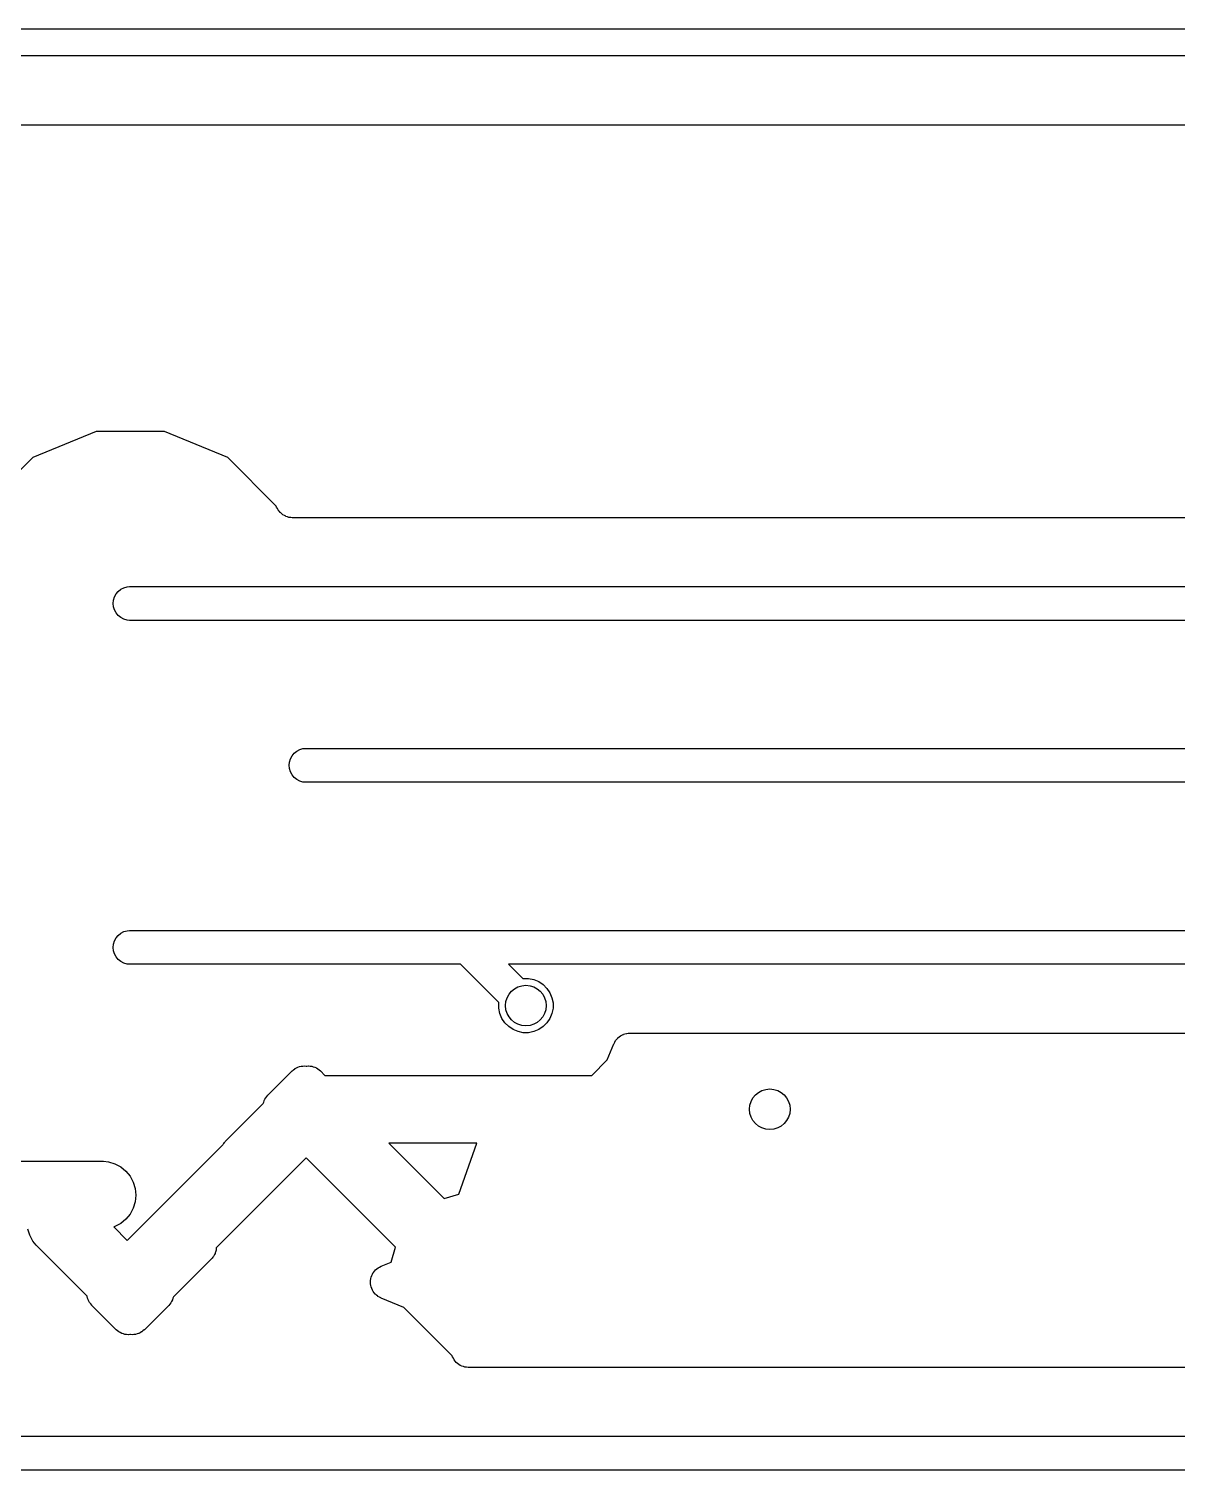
# Model space of a CAD drawing. Extents: x 0.4 to 11.3, y -7.9 to -0.4.
# Drawn here: x 3.5996 to 3.9333, y -1.8752 to -1.4562 of the extents above; entities that cross this region are included whole.
import ezdxf

# ---------------------------------------------------------------- set-up
doc = ezdxf.new("R2010")
doc.units = 0
doc.header["$MEASUREMENT"] = 0
doc.layers.add('BLACK', color=7, linetype='CONTINUOUS')

msp = doc.modelspace()

# ---------------------------------------------------------------- linework, layer by layer
at = {"layer": 'BLACK', "linetype": 'CONTINUOUS'}
for p, q in [((3.30701, -1.45617), (6.58451, -1.45617)), ((6.58466, -1.46405), (3.30682, -1.46405)), ((3.30807, -1.48405), (6.58452, -1.48405)), ((3.61919, -1.57323), (3.60081, -1.58084)), ((3.63908, -1.57323), (3.61919, -1.57323)), ((3.65746, -1.58084), (3.63908, -1.57323)), ((3.60081, -1.58084), (3.58675, -1.59491)), ((3.67152, -1.59491), (3.65746, -1.58084)), ((3.67165, -1.59522), (3.67152, -1.59491)), ((3.67187, -1.59563), (3.67165, -1.59522)), ((3.67209, -1.59604), (3.67187, -1.59563)), ((3.6721, -1.59606), (3.67209, -1.59604)), ((3.67211, -1.59608), (3.6721, -1.59606)), ((3.67241, -1.59644), (3.67211, -1.59608)), ((3.6727, -1.59681), (3.67241, -1.59644)), ((3.67272, -1.59682), (3.6727, -1.59681)), ((3.67273, -1.59684), (3.67272, -1.59682)), ((3.67309, -1.59713), (3.67273, -1.59684)), ((3.67345, -1.59743), (3.67309, -1.59713)), ((3.67347, -1.59744), (3.67345, -1.59743)), ((3.67348, -1.59746), (3.67347, -1.59744)), ((3.67389, -1.59768), (3.67348, -1.59746)), ((3.6743, -1.5979), (3.67389, -1.59768)), ((3.67432, -1.59791), (3.6743, -1.5979)), ((3.67434, -1.59792), (3.67432, -1.59791)), ((3.67479, -1.59806), (3.67434, -1.59792)), ((3.67523, -1.5982), (3.67479, -1.59806)), ((3.67525, -1.5982), (3.67523, -1.5982)), ((3.67527, -1.59821), (3.67525, -1.5982)), ((3.67574, -1.59825), (3.67527, -1.59821)), ((3.6762, -1.59831), (3.67574, -1.59825)), ((3.67624, -1.59831), (3.6762, -1.59831)), ((3.67625, -1.59831), (3.67624, -1.59831)), ((3.67627, -1.59831), (3.67625, -1.59831)), ((3.67625, -1.59831), (3.67625, -1.59831)), ((4.1439, -1.59831), (3.67627, -1.59831)), ((3.62428, -1.62226), (3.62457, -1.62134)), ((3.62457, -1.62134), (3.62502, -1.62048)), ((3.62502, -1.62048), (3.62564, -1.61973)), ((3.62564, -1.61973), (3.62639, -1.61912)), ((3.62639, -1.61912), (3.62724, -1.61866)), ((3.62724, -1.61866), (3.62817, -1.61838)), ((3.62817, -1.61838), (3.62889, -1.61831)), ((3.62889, -1.61831), (4.14661, -1.61831)), ((3.62419, -1.62323), (3.62428, -1.62226)), ((3.62428, -1.62419), (3.62419, -1.62323)), ((3.62457, -1.62512), (3.62428, -1.62419)), ((3.62502, -1.62598), (3.62457, -1.62512)), ((3.62564, -1.62672), (3.62502, -1.62598)), ((3.62639, -1.62734), (3.62564, -1.62672)), ((3.62724, -1.6278), (3.62639, -1.62734)), ((3.62817, -1.62808), (3.62724, -1.6278)), ((3.62889, -1.62815), (3.62817, -1.62808)), ((4.14481, -1.62815), (3.62889, -1.62815)), ((3.6757, -1.66841), (3.67616, -1.66756)), ((3.67616, -1.66756), (3.67677, -1.66681)), ((3.67677, -1.66681), (3.67752, -1.66619)), ((3.67752, -1.66619), (3.67838, -1.66574)), ((3.67838, -1.66574), (3.6793, -1.66545)), ((3.6793, -1.66545), (3.68003, -1.66538)), ((3.68003, -1.66538), (4.18002, -1.66538)), ((3.67532, -1.6703), (3.67542, -1.66934)), ((3.67542, -1.67127), (3.67532, -1.6703)), ((3.67542, -1.66934), (3.6757, -1.66841)), ((3.6757, -1.6722), (3.67542, -1.67127)), ((3.67616, -1.67305), (3.6757, -1.6722)), ((3.67677, -1.6738), (3.67616, -1.67305)), ((3.67752, -1.67442), (3.67677, -1.6738)), ((3.67838, -1.67487), (3.67752, -1.67442)), ((3.6793, -1.67515), (3.67838, -1.67487)), ((3.68003, -1.67523), (3.6793, -1.67515)), ((4.18182, -1.67523), (3.68003, -1.67523)), ((3.62419, -1.72323), (3.62428, -1.72226)), ((3.62428, -1.72226), (3.62457, -1.72134)), ((3.62457, -1.72134), (3.62502, -1.72048)), ((3.62502, -1.72048), (3.62564, -1.71973)), ((3.62564, -1.71973), (3.62639, -1.71912)), ((3.62639, -1.71912), (3.62724, -1.71866)), ((3.62724, -1.71866), (3.62817, -1.71838)), ((3.62817, -1.71838), (3.62889, -1.71831)), ((3.62889, -1.71831), (3.7281, -1.71831)), ((3.7281, -1.71831), (3.72835, -1.71828)), ((3.72835, -1.71828), (3.72859, -1.71831)), ((3.72859, -1.71831), (4.15212, -1.71831)), ((3.62428, -1.72419), (3.62419, -1.72323)), ((3.62457, -1.72512), (3.62428, -1.72419)), ((3.62502, -1.72598), (3.62457, -1.72512)), ((3.62564, -1.72673), (3.62502, -1.72598)), ((3.62639, -1.72734), (3.62564, -1.72673)), ((3.62724, -1.7278), (3.62639, -1.72734)), ((3.62817, -1.72808), (3.62724, -1.7278)), ((3.62889, -1.72815), (3.62817, -1.72808)), ((3.72513, -1.72815), (3.62889, -1.72815)), ((3.73624, -1.73927), (3.72513, -1.72815)), ((4.15032, -1.72815), (3.73905, -1.72815)), ((3.73905, -1.72815), (3.7432, -1.73231)), ((3.7432, -1.73231), (3.74332, -1.73228)), ((3.74332, -1.73228), (3.74487, -1.73228)), ((3.74487, -1.73228), (3.74639, -1.73259)), ((3.74639, -1.73259), (3.74782, -1.73318)), ((3.74782, -1.73318), (3.74911, -1.73404)), ((3.74911, -1.73404), (3.75021, -1.73514)), ((3.75021, -1.73514), (3.75107, -1.73643)), ((3.75107, -1.73643), (3.75167, -1.73786)), ((3.75167, -1.73786), (3.75197, -1.73938)), ((3.73622, -1.73938), (3.73624, -1.73927)), ((3.73622, -1.74093), (3.73622, -1.73938)), ((3.73652, -1.74245), (3.73622, -1.74093)), ((3.73712, -1.74389), (3.73652, -1.74245)), ((3.75167, -1.74245), (3.75107, -1.74389)), ((3.75197, -1.74093), (3.75167, -1.74245)), ((3.75197, -1.73938), (3.75197, -1.74093)), ((3.73798, -1.74518), (3.73712, -1.74389)), ((3.73908, -1.74627), (3.73798, -1.74518)), ((3.74036, -1.74714), (3.73908, -1.74627)), ((3.7418, -1.74773), (3.74036, -1.74714)), ((3.74782, -1.74714), (3.74639, -1.74773)), ((3.74911, -1.74627), (3.74782, -1.74714)), ((3.75021, -1.74518), (3.74911, -1.74627)), ((3.75107, -1.74389), (3.75021, -1.74518)), ((3.74332, -1.74803), (3.7418, -1.74773)), ((3.74487, -1.74803), (3.74332, -1.74803)), ((3.74639, -1.74773), (3.74487, -1.74803)), ((3.76772, -1.75595), (3.76968, -1.75124)), ((3.76968, -1.75124), (3.76969, -1.75121)), ((3.76969, -1.75121), (3.7697, -1.75117)), ((3.76969, -1.75121), (3.76969, -1.75121)), ((3.76969, -1.75121), (3.76969, -1.75121)), ((3.7697, -1.75117), (3.76993, -1.75076)), ((3.76993, -1.75076), (3.77015, -1.75035)), ((3.77015, -1.75035), (3.77016, -1.75034)), ((3.77016, -1.75034), (3.77017, -1.75032)), ((3.77017, -1.75032), (3.77048, -1.74996)), ((3.77048, -1.74996), (3.77077, -1.7496)), ((3.77077, -1.7496), (3.77079, -1.74959)), ((3.77079, -1.74959), (3.7708, -1.74957)), ((3.7708, -1.74957), (3.77117, -1.74928)), ((3.77117, -1.74928), (3.77153, -1.74899)), ((3.77153, -1.74899), (3.77155, -1.74897)), ((3.77155, -1.74897), (3.77157, -1.74896)), ((3.77157, -1.74896), (3.77198, -1.74875)), ((3.77198, -1.74875), (3.77239, -1.74853)), ((3.77239, -1.74853), (3.77241, -1.74852)), ((3.77241, -1.74852), (3.77243, -1.74851)), ((3.77243, -1.74851), (3.77288, -1.74838)), ((3.77288, -1.74838), (3.77332, -1.74824)), ((3.77332, -1.74824), (3.77335, -1.74824)), ((3.77335, -1.74824), (3.77337, -1.74824)), ((3.77337, -1.74824), (3.77383, -1.7482)), ((3.77383, -1.7482), (3.7743, -1.74815)), ((3.7743, -1.74815), (4.13579, -1.74815)), ((3.6691, -1.76621), (3.67618, -1.75914)), ((3.67618, -1.75914), (3.6762, -1.75912)), ((3.6762, -1.75912), (3.67623, -1.75909)), ((3.6762, -1.75912), (3.6762, -1.75912)), ((3.6762, -1.75912), (3.6762, -1.75912)), ((3.67623, -1.75909), (3.67659, -1.7588)), ((3.67659, -1.7588), (3.67696, -1.7585)), ((3.67696, -1.7585), (3.67697, -1.75849)), ((3.67697, -1.75849), (3.67699, -1.75848)), ((3.67699, -1.75848), (3.67741, -1.75827)), ((3.67741, -1.75827), (3.67782, -1.75805)), ((3.67782, -1.75805), (3.67784, -1.75804)), ((3.67784, -1.75804), (3.67785, -1.75803)), ((3.67785, -1.75803), (3.67831, -1.7579)), ((3.67831, -1.7579), (3.67876, -1.75777)), ((3.67876, -1.75777), (3.67877, -1.75777)), ((3.67877, -1.75777), (3.67879, -1.75776)), ((3.67879, -1.75776), (3.67926, -1.75772)), ((3.67926, -1.75772), (3.67973, -1.75768)), ((3.67973, -1.75768), (3.67975, -1.75768)), ((3.67975, -1.75768), (3.67976, -1.75768)), ((3.67976, -1.75768), (3.68023, -1.75773)), ((3.68023, -1.75773), (3.68026, -1.75773)), ((3.68026, -1.75773), (3.68038, -1.75772)), ((3.68038, -1.75772), (3.68084, -1.75768)), ((3.68084, -1.75768), (3.68086, -1.75768)), ((3.68086, -1.75768), (3.68088, -1.75768)), ((3.68088, -1.75768), (3.68135, -1.75773)), ((3.68135, -1.75773), (3.68181, -1.75778)), ((3.68181, -1.75778), (3.68183, -1.75778)), ((3.68183, -1.75778), (3.68185, -1.75778)), ((3.68185, -1.75778), (3.6823, -1.75792)), ((3.6823, -1.75792), (3.68275, -1.75806)), ((3.68275, -1.75806), (3.68276, -1.75807)), ((3.68276, -1.75807), (3.68278, -1.75807)), ((3.68278, -1.75807), (3.68319, -1.7583)), ((3.68319, -1.7583), (3.68361, -1.75852)), ((3.68361, -1.75852), (3.68362, -1.75853)), ((3.68362, -1.75853), (3.68364, -1.75854)), ((3.68364, -1.75854), (3.684, -1.75884)), ((3.684, -1.75884), (3.68436, -1.75914)), ((3.68436, -1.75914), (3.68568, -1.76046)), ((3.76321, -1.76046), (3.76772, -1.75595)), ((3.68568, -1.76046), (3.76321, -1.76046)), ((3.66776, -1.76867), (3.66789, -1.76828)), ((3.66789, -1.76828), (3.66802, -1.76783)), ((3.66802, -1.76783), (3.66803, -1.76781)), ((3.66803, -1.76781), (3.66804, -1.76779)), ((3.66804, -1.76779), (3.66826, -1.76738)), ((3.66826, -1.76738), (3.66849, -1.76697)), ((3.66849, -1.76697), (3.6685, -1.76695)), ((3.6685, -1.76695), (3.66851, -1.76694)), ((3.66851, -1.76694), (3.66881, -1.76658)), ((3.66881, -1.76658), (3.6691, -1.76621)), ((3.65672, -1.77971), (3.66776, -1.76867)), ((3.62824, -1.80841), (3.65598, -1.78067)), ((3.65598, -1.78067), (3.65601, -1.78063)), ((3.65601, -1.78063), (3.6561, -1.78047)), ((3.6561, -1.78047), (3.65629, -1.78023)), ((3.65629, -1.78023), (3.65647, -1.77998)), ((3.65647, -1.77998), (3.6566, -1.77985)), ((3.6566, -1.77985), (3.65672, -1.77971)), ((3.70425, -1.78015), (3.72031, -1.79621)), ((3.72984, -1.78015), (3.70425, -1.78015)), ((3.72455, -1.79499), (3.72984, -1.78015)), ((3.68027, -1.78445), (3.65412, -1.8106)), ((3.70617, -1.81035), (3.68027, -1.78445)), ((3.55122, -1.78543), (3.62135, -1.78543)), ((3.62135, -1.78543), (3.6228, -1.78558)), ((3.6228, -1.78558), (3.62465, -1.78614)), ((3.62465, -1.78614), (3.62636, -1.78705)), ((3.62636, -1.78705), (3.62786, -1.78828)), ((3.62786, -1.78828), (3.62909, -1.78978)), ((3.62909, -1.78978), (3.63, -1.79149)), ((3.63, -1.79149), (3.63057, -1.79335)), ((3.63057, -1.79335), (3.63076, -1.79528)), ((3.63057, -1.79721), (3.63, -1.79906)), ((3.63076, -1.79528), (3.63057, -1.79721)), ((3.72031, -1.79621), (3.72455, -1.79499)), ((3.62909, -1.80077), (3.62786, -1.80227)), ((3.63, -1.79906), (3.62909, -1.80077)), ((3.59992, -1.80693), (3.59937, -1.80512)), ((3.62465, -1.80441), (3.62433, -1.80451)), ((3.62433, -1.80451), (3.62824, -1.80841)), ((3.62636, -1.8035), (3.62465, -1.80441)), ((3.62786, -1.80227), (3.62636, -1.8035)), ((3.60083, -1.80864), (3.59992, -1.80693)), ((3.60175, -1.80977), (3.60083, -1.80864)), ((3.61658, -1.8246), (3.60175, -1.80977)), ((3.65268, -1.81382), (3.64164, -1.82487)), ((3.6528, -1.81368), (3.65268, -1.81382)), ((3.65293, -1.81355), (3.6528, -1.81368)), ((3.65311, -1.8133), (3.65293, -1.81355)), ((3.6533, -1.81307), (3.65311, -1.8133)), ((3.65339, -1.81291), (3.6533, -1.81307)), ((3.65349, -1.81276), (3.65339, -1.81291)), ((3.65362, -1.81248), (3.65349, -1.81276)), ((3.65376, -1.81221), (3.65362, -1.81248)), ((3.65382, -1.81203), (3.65376, -1.81221)), ((3.65389, -1.81186), (3.65382, -1.81203)), ((3.65396, -1.81157), (3.65389, -1.81186)), ((3.65405, -1.81127), (3.65396, -1.81157)), ((3.65407, -1.81109), (3.65405, -1.81127)), ((3.65411, -1.81091), (3.65407, -1.81109)), ((3.65412, -1.81061), (3.65411, -1.81091)), ((3.65412, -1.8106), (3.65412, -1.81061)), ((3.70491, -1.81473), (3.70617, -1.81035)), ((3.69915, -1.81909), (3.69929, -1.81863)), ((3.69929, -1.81863), (3.6993, -1.81863)), ((3.6993, -1.81862), (3.69953, -1.8182)), ((3.6993, -1.81863), (3.6993, -1.81862)), ((3.69953, -1.8182), (3.69975, -1.81777)), ((3.69975, -1.81777), (3.69976, -1.81777)), ((3.69976, -1.81776), (3.70007, -1.81739)), ((3.69976, -1.81777), (3.69976, -1.81776)), ((3.70007, -1.81739), (3.70037, -1.81702)), ((3.70037, -1.81702), (3.70038, -1.81702)), ((3.70038, -1.81702), (3.70039, -1.81701)), ((3.70039, -1.81701), (3.70076, -1.81671)), ((3.70076, -1.81671), (3.70113, -1.8164)), ((3.70113, -1.8164), (3.70114, -1.8164)), ((3.70114, -1.81639), (3.70157, -1.81617)), ((3.70114, -1.8164), (3.70114, -1.81639)), ((3.70157, -1.81617), (3.70199, -1.81594)), ((3.70199, -1.81594), (3.70491, -1.81473)), ((3.6989, -1.82052), (3.69896, -1.82004)), ((3.69891, -1.82053), (3.6989, -1.82052)), ((3.6989, -1.82054), (3.69891, -1.82053)), ((3.69895, -1.82101), (3.6989, -1.82054)), ((3.69899, -1.82149), (3.69895, -1.82101)), ((3.69896, -1.82004), (3.699, -1.81957)), ((3.69899, -1.8215), (3.69899, -1.82149)), ((3.69899, -1.82151), (3.69899, -1.8215)), ((3.69913, -1.82197), (3.69899, -1.82151)), ((3.699, -1.81957), (3.69901, -1.81956)), ((3.69901, -1.81955), (3.69915, -1.81909)), ((3.69901, -1.81956), (3.69901, -1.81955)), ((3.69927, -1.82243), (3.69913, -1.82197)), ((3.69927, -1.82244), (3.69927, -1.82243)), ((3.69949, -1.82287), (3.69927, -1.82244)), ((3.69927, -1.82244), (3.69927, -1.82244)), ((3.69972, -1.82329), (3.69949, -1.82287)), ((3.61659, -1.8247), (3.61658, -1.8246)), ((3.6166, -1.82472), (3.61659, -1.8247)), ((3.6166, -1.82474), (3.6166, -1.82472)), ((3.61673, -1.82519), (3.6166, -1.82474)), ((3.61686, -1.82564), (3.61673, -1.82519)), ((3.61687, -1.82566), (3.61686, -1.82564)), ((3.61688, -1.82567), (3.61687, -1.82566)), ((3.6171, -1.82609), (3.61688, -1.82567)), ((3.61731, -1.82651), (3.6171, -1.82609)), ((3.61732, -1.82652), (3.61731, -1.82651)), ((3.61733, -1.82654), (3.61732, -1.82652)), ((3.61763, -1.8269), (3.61733, -1.82654)), ((3.61792, -1.82727), (3.61763, -1.8269)), ((3.6406, -1.82695), (3.6403, -1.82732)), ((3.6409, -1.8266), (3.6406, -1.82695)), ((3.64091, -1.82658), (3.6409, -1.8266)), ((3.64092, -1.82657), (3.64091, -1.82658)), ((3.64114, -1.82615), (3.64092, -1.82657)), ((3.64136, -1.82574), (3.64114, -1.82615)), ((3.64137, -1.82572), (3.64136, -1.82574)), ((3.64138, -1.82571), (3.64137, -1.82572)), ((3.64152, -1.82525), (3.64138, -1.82571)), ((3.64164, -1.82487), (3.64152, -1.82525)), ((3.69972, -1.8233), (3.69972, -1.82329)), ((3.69973, -1.82331), (3.69972, -1.8233)), ((3.70002, -1.82368), (3.69973, -1.82331)), ((3.70033, -1.82406), (3.70002, -1.82368)), ((3.70034, -1.82407), (3.70033, -1.82406)), ((3.70033, -1.82406), (3.70033, -1.82406)), ((3.70071, -1.82438), (3.70034, -1.82407)), ((3.70107, -1.82468), (3.70071, -1.82438)), ((3.70108, -1.82469), (3.70107, -1.82468)), ((3.70109, -1.82469), (3.70108, -1.82469)), ((3.70151, -1.82492), (3.70109, -1.82469)), ((3.70193, -1.82516), (3.70151, -1.82492)), ((3.70194, -1.82516), (3.70193, -1.82516)), ((3.70199, -1.82518), (3.70194, -1.82516)), ((3.70194, -1.82516), (3.70194, -1.82516)), ((3.70194, -1.82516), (3.70194, -1.82516)), ((3.70859, -1.82792), (3.70199, -1.82518)), ((3.61795, -1.8273), (3.61792, -1.82727)), ((3.61797, -1.82732), (3.61795, -1.8273)), ((3.61795, -1.8273), (3.61795, -1.8273)), ((3.61795, -1.8273), (3.61795, -1.8273)), ((3.62504, -1.83439), (3.61797, -1.82732)), ((3.6403, -1.82732), (3.63323, -1.83439)), ((3.72266, -1.84198), (3.70859, -1.82792)), ((3.62541, -1.83469), (3.62504, -1.83439)), ((3.62577, -1.83499), (3.62541, -1.83469)), ((3.62578, -1.835), (3.62577, -1.83499)), ((3.6258, -1.83501), (3.62578, -1.835)), ((3.62621, -1.83523), (3.6258, -1.83501)), ((3.62662, -1.83546), (3.62621, -1.83523)), ((3.62664, -1.83546), (3.62662, -1.83546)), ((3.62666, -1.83547), (3.62664, -1.83546)), ((3.62711, -1.83561), (3.62666, -1.83547)), ((3.632, -1.83527), (3.63158, -1.83549)), ((3.63241, -1.83505), (3.632, -1.83527)), ((3.63243, -1.83504), (3.63241, -1.83505)), ((3.63244, -1.83503), (3.63243, -1.83504)), ((3.63281, -1.83473), (3.63244, -1.83503)), ((3.63318, -1.83444), (3.63281, -1.83473)), ((3.6332, -1.83442), (3.63318, -1.83444)), ((3.63323, -1.83439), (3.6332, -1.83442)), ((3.6332, -1.83442), (3.6332, -1.83442)), ((3.6332, -1.83442), (3.6332, -1.83442)), ((3.62755, -1.83575), (3.62711, -1.83561)), ((3.62757, -1.83575), (3.62755, -1.83575)), ((3.62759, -1.83576), (3.62757, -1.83575)), ((3.62806, -1.83581), (3.62759, -1.83576)), ((3.62852, -1.83586), (3.62806, -1.83581)), ((3.62854, -1.83585), (3.62852, -1.83586)), ((3.62856, -1.83586), (3.62854, -1.83585)), ((3.62903, -1.83581), (3.62856, -1.83586)), ((3.62914, -1.8358), (3.62903, -1.83581)), ((3.62917, -1.8358), (3.62914, -1.8358)), ((3.62964, -1.83586), (3.62917, -1.8358)), ((3.62966, -1.83585), (3.62964, -1.83586)), ((3.62967, -1.83586), (3.62966, -1.83585)), ((3.63014, -1.83581), (3.62967, -1.83586)), ((3.63061, -1.83577), (3.63014, -1.83581)), ((3.63063, -1.83577), (3.63061, -1.83577)), ((3.63064, -1.83576), (3.63063, -1.83577)), ((3.63109, -1.83563), (3.63064, -1.83576)), ((3.63155, -1.8355), (3.63109, -1.83563)), ((3.63156, -1.83549), (3.63155, -1.8355)), ((3.63158, -1.83549), (3.63156, -1.83549)), ((3.72279, -1.8423), (3.72266, -1.84198)), ((3.72301, -1.84271), (3.72279, -1.8423)), ((3.72322, -1.84312), (3.72301, -1.84271)), ((3.72324, -1.84314), (3.72322, -1.84312)), ((3.72325, -1.84316), (3.72324, -1.84314)), ((3.72354, -1.84352), (3.72325, -1.84316)), ((3.72383, -1.84388), (3.72354, -1.84352)), ((3.72385, -1.8439), (3.72383, -1.84388)), ((3.72386, -1.84391), (3.72385, -1.8439)), ((3.72422, -1.84421), (3.72386, -1.84391)), ((3.72458, -1.84451), (3.72422, -1.84421)), ((3.7246, -1.84452), (3.72458, -1.84451)), ((3.72462, -1.84453), (3.7246, -1.84452)), ((3.72503, -1.84476), (3.72462, -1.84453)), ((3.72544, -1.84498), (3.72503, -1.84476)), ((3.72546, -1.84499), (3.72544, -1.84498)), ((3.72548, -1.845), (3.72546, -1.84499)), ((3.72592, -1.84513), (3.72548, -1.845)), ((3.72637, -1.84527), (3.72592, -1.84513)), ((3.72639, -1.84528), (3.72637, -1.84527)), ((3.72641, -1.84528), (3.72639, -1.84528)), ((3.72687, -1.84533), (3.72641, -1.84528)), ((3.72734, -1.84538), (3.72687, -1.84533)), ((3.72738, -1.84538), (3.72734, -1.84538)), ((3.72741, -1.84538), (3.72738, -1.84538)), ((3.72738, -1.84538), (3.72738, -1.84538)), ((3.72738, -1.84538), (3.72738, -1.84538)), ((4.09762, -1.84538), (3.72741, -1.84538)), ((3.5512, -1.86538), (4.10797, -1.86538)), ((4.10977, -1.87523), (3.55299, -1.87523))]:
    msp.add_line(p, q, dxfattribs=at)
at = {"layer": 'BLACK'}
for centre in [(3.74409, -1.74016), (3.81496, -1.7703)]:
    msp.add_circle(centre, 0.00591, dxfattribs=at)

doc.saveas('drawing.dxf')
